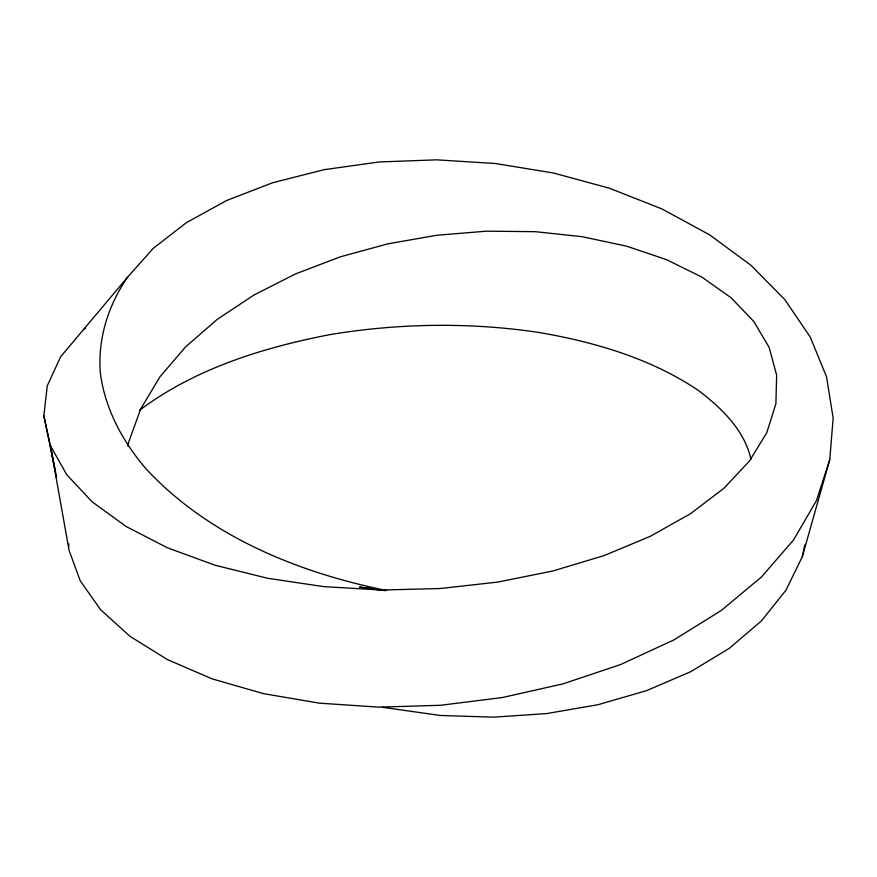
<?xml version="1.0" encoding="UTF-8"?>
<svg xmlns="http://www.w3.org/2000/svg" width="877" height="877" viewBox="0 0 877 877"><rect width="100%" height="100%" fill="white"/><g stroke="black" fill="none" stroke-linecap="round" stroke-linejoin="round"><path stroke-width="1.32" d="M382.46 707.29L440.199 715.457L493.587 717.167L546.634 713.582L598.015 704.713L646.415 690.692L690.561 671.782L729.247 648.366L761.379 620.949L786 590.155L802.312 556.676L829.763 459.658L833.15 418.088L826.572 376.924L810.293 337.119L784.816 299.605L750.909 265.238L709.559 234.806L661.938 208.945L609.362 188.204L553.288 172.966L495.198 163.484L436.636 159.833L379.094 161.971L324.03 169.7L272.78 182.701L226.573 200.526L186.439 222.615L153.256 248.355L127.702 277.022L60.557 356.862L47.237 385.891L43.85 415.797L56.545 477.395L56.106 474.819M128.009 446.349L128.568 442.414L140.682 409.011L159.822 376.989L185.518 346.941L217.178 319.414L254.1 294.935L295.472 273.942L340.397 256.808L387.897 243.828L436.921 235.244L486.384 231.177L535.189 231.671L582.207 236.702L626.342 246.097L666.52 259.647L701.753 277.022L731.122 297.796L753.814 321.464L769.162 347.467L776.638 375.148L775.893 403.826L766.761 432.756L749.298 461.214L723.744 488.423L690.561 513.67L650.427 536.253L604.22 555.536L552.97 570.96L497.906 582.065L440.364 588.5L381.802 590.046L323.712 586.625L267.638 578.283L215.062 565.226L167.441 547.796L126.091 526.474L92.184 501.863L66.707 474.676L50.427 445.702L43.85 415.797M802.312 556.676L804.79 544.891M829.763 459.658L816.443 500.624L793.499 540.024L761.51 576.923L721.3 610.469L673.942 639.892L620.697 664.525L563.001 683.863L502.389 697.522L440.484 705.294L378.941 707.147L319.371 703.157L263.33 693.608L212.267 678.908L167.441 659.592L129.96 636.307L100.68 609.8L80.267 580.87L69.075 550.372L50.427 445.702L55.591 472.166M127.702 277.022C108.244 305.196 97.588 338.829 100.362 373.185C105.065 409.088 122.637 441.405 145.878 468.691C208.671 536.285 297.774 572.44 386.658 590.528M139.454 410.348C194.924 368.647 262.947 347.555 330.366 334.543C399.484 323.153 470.225 322.111 539.53 332.558C595.121 342.194 650.602 358.43 697.884 390.09C721.234 407.739 744.551 429.883 750.986 459.482M83.501 329.642L85.628 327.998M381.802 590.046L359.482 587.053L385.2 590.681M68.68 543.587L68.844 546.294"/></g></svg>
